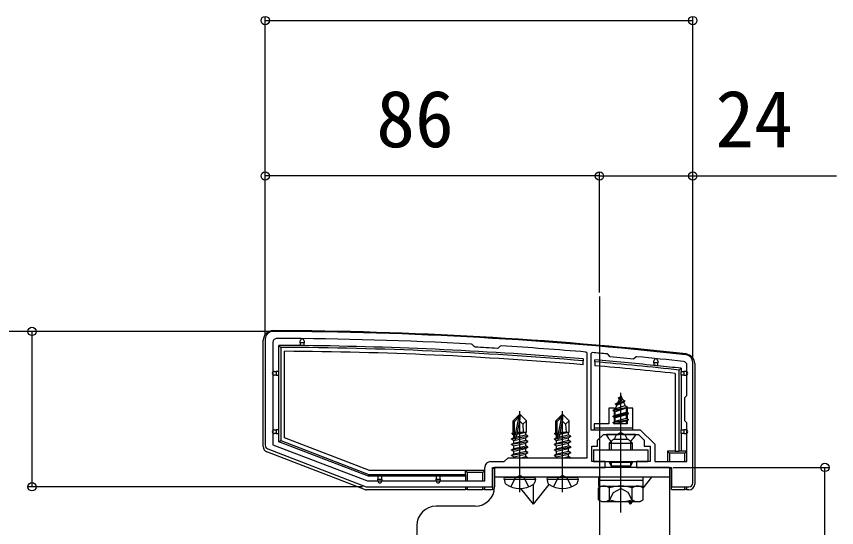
# Model space of a CAD drawing. Units: millimetres, scale not verified. Extents: x -875 to 875, y -1304 to 1296.
# Drawn here: x -762 to -551, y 820.8 to 952.4 of the extents above; entities that cross this region are included whole.
import ezdxf
from ezdxf.enums import TextEntityAlignment as Align

# ---------------------------------------------------------------- set-up
doc = ezdxf.new("R2010")
doc.units = ezdxf.units.MM
doc.header["$LTSCALE"] = 8
for name, color, linetype in [('0-3_YKK_11', 7, 'Continuous'), ('0-4_YKK_12', 2, 'Continuous'), ('0-5_YKK_13', 4, 'Continuous'), ('0-6_YKK_D', 6, 'Continuous')]:
    doc.layers.add(name, color=color, linetype=linetype)
doc.styles.add('ＭＳ ゴシック', font='')
doc.styles.get('ＭＳ ゴシック').set_extended_font_data('MS Gothic')

msp = doc.modelspace()

# ---------------------------------------------------------------- linework, layer by layer
at = {"layer": '0-3_YKK_11'}
for p, q in [((-698, 869.3), (-698, 841.987)), ((-613.874, 865.842), (-614.2, 865.543)), ((-588, 832.3), (-588, 863.3)), ((-697.359, 841.053), (-672, 831.3))]:
    msp.add_line(p, q, dxfattribs=at)
for points in [[(-696, 868.496), (-696, 842.138), (-671.721, 832.8)], [(-644.015, 867.271), (-644.223, 867.371), (-644.713, 867.922), (-644.921, 868.022)], [(-637.289, 867.576), (-637.507, 867.501), (-638.057, 867.011), (-638.275, 866.936)], [(-640, 837.8), (-636.5, 837.8), (-635.5, 838.8), (-615.2, 838.8), (-615.2, 865.679), (-615.475, 865.978)], [(-614.2, 865.543), (-614.2, 846), (-606.5, 846), (-601.503, 846), (-597.8, 842.297), (-597.8, 837.8), (-589.5, 837.8), (-589.5, 847.8), (-590, 848.3), (-590, 854.3), (-589.5, 854.8), (-589.5, 862.55)], [(-602.369, 864.786), (-602.59, 864.718), (-603.244, 864.175), (-609.218, 864.729), (-609.768, 865.392), (-609.972, 865.499)], [(-672, 831.3), (-639.5, 831.3), (-639.5, 836.3), (-610.5, 836.3), (-610.5, 837.8), (-614, 837.8), (-614, 841.8), (-612.5, 841.8), (-612.5, 843.3), (-611, 844.8), (-606.958, 844.8), (-606.775, 844.92), (-606.225, 844.92), (-606.042, 844.8), (-602, 844.8), (-600.5, 843.3), (-600.5, 841.8), (-599, 841.8), (-599, 837.8), (-602.5, 837.8), (-602.5, 836.3), (-593.5, 836.3), (-593.5, 831.3), (-589, 831.3)], [(-671.721, 832.8), (-641.5, 832.8), (-641.5, 836.3)]]:
    msp.add_lwpolyline(points, dxfattribs=at)
for centre, radius, start, end in [((-696, 869.3), 2, 89.80939, 179.99999), ((-695, 868.496), 1, 89.75176, 180), ((-699.32, -128.691), 999.997, 83.71122, 89.80938), ((-699.32, -128.694), 998.2, 86.87597, 89.75176), ((-699.319, -128.677), 997.482, 86.49138, 86.82169), ((-699.322, -128.71), 998.215, 85.18167, 86.43713), ((-699.314, -128.619), 998.124, 84.86459, 85.08947), ((-590, 863.3), 2, 359.99999, 83.71124), ((-699.32, -128.69), 998.195, 83.73506, 84.42628), ((-590.5, 862.55), 1, 359.99999, 83.73507), ((-697, 841.987), 1, 180.00003, 248.9625), ((-640, 836.3), 1.5, 90.00001, 179.99999), ((-589, 832.3), 1, 270.00001, 359.99999)]:
    msp.add_arc(centre, radius, start, end, dxfattribs=at)
at = {"layer": '0-4_YKK_12'}
msp.add_line((-612, 880.3), (-612, 374.3), dxfattribs=at)
at = {"layer": '0-5_YKK_13'}
for p, q in [((-698.5, 841.687), (-698.5, 869)), ((-689, 868.352), (-689, 868.852)), ((-688, 868.352), (-689, 868.352)), ((-689, 868.352), (-689, 867.652)), ((-688, 868.852), (-688, 868.352)), ((-688, 867.641), (-688, 868.352)), ((-693, 843.898), (-693, 866.185)), ((-616.2, 864.234), (-616.2, 863.732)), ((-616.2, 862.728), (-616.2, 863.732)), ((-613.2, 863.476), (-613.2, 863.978)), ((-613.2, 863.476), (-613.2, 862.472)), ((-598, 863.242), (-598, 862.542)), ((-597, 862.44), (-597, 863.242)), ((-695.7, 861), (-695.2, 861)), ((-695.2, 861), (-695.2, 860)), ((-694.5, 861), (-695.2, 861)), ((-591, 861.802), (-591.5, 861.354)), ((-591.5, 840.5), (-591.5, 861.354)), ((-591, 861.802), (-591, 861)), ((-591, 860), (-591, 861)), ((-591, 861), (-590.3, 861)), ((-589.8, 861), (-590.3, 861)), ((-587.5, 863), (-587.5, 832)), ((-695.2, 860), (-695.7, 860)), ((-695.2, 860), (-694.5, 860)), ((-592.5, 860.456), (-592.5, 840.5)), ((-591, 860), (-591, 846)), ((-590.3, 860), (-589.8, 860)), ((-606.5, 854.8), (-607.247, 852.997)), ((-606.5, 841.3), (-606.5, 855.454)), ((-606.5, 854.8), (-606.076, 853.776)), ((-607.9, 852.52), (-605.45, 853.315)), ((-607.9, 852.62), (-607.247, 852.997)), ((-607.9, 852.52), (-607.532, 852.308)), ((-607.532, 852.308), (-605.801, 853.112)), ((-607.247, 852.997), (-606.076, 853.776)), ((-607.1, 854.11), (-606.846, 853.964)), ((-606.076, 853.776), (-605.45, 853.415)), ((-605.801, 853.112), (-605.45, 853.315)), ((-605.801, 853.112), (-605.43, 852.218)), ((-605.45, 853.315), (-605.45, 853.415)), ((-632.5, 829.9), (-632.5, 850.8)), ((-621.5, 829.9), (-621.5, 850.8)), ((-608.1, 851.5), (-609.6, 851.5)), ((-609.6, 851.5), (-609.6, 847.5)), ((-608.5, 851.03), (-604.75, 851.825)), ((-608.5, 850.93), (-604.75, 851.725)), ((-608.5, 851.03), (-607.924, 851.363)), ((-608.5, 850.93), (-608.5, 851.03)), ((-608.5, 850.93), (-607.975, 850.627)), ((-608.1, 847.5), (-608.1, 851.5)), ((-605.134, 851.503), (-607.975, 850.627)), ((-607.975, 849.743), (-607.975, 850.627)), ((-607.975, 849.743), (-605.025, 850.538)), ((-607.532, 852.308), (-607.924, 851.363)), ((-607.924, 851.363), (-605.43, 852.218)), ((-605.43, 852.218), (-604.75, 851.825)), ((-605.134, 851.503), (-604.75, 851.725)), ((-605.134, 851.503), (-605.025, 851.239)), ((-605.025, 850.538), (-605.025, 851.239)), ((-605.025, 850.538), (-604.5, 850.235)), ((-604.9, 851.5), (-604.9, 847.5)), ((-603.4, 851.5), (-604.9, 851.5)), ((-604.75, 851.725), (-604.75, 851.825)), ((-603.4, 846), (-603.4, 851.5)), ((-632.65, 849.8), (-634.2, 848.25)), ((-633.9, 848.126), (-632.65, 849.376)), ((-633.832, 843.677), (-632.65, 849.376)), ((-632.35, 849.8), (-632.65, 849.8)), ((-632.65, 849.376), (-632.65, 849.8)), ((-632.5, 848.178), (-632.5, 849.8)), ((-632.5, 848.178), (-632.35, 849.8)), ((-632.35, 849.8), (-630.8, 848.25)), ((-621.65, 849.8), (-623.2, 848.25)), ((-622.9, 848.126), (-621.65, 849.376)), ((-622.832, 843.677), (-621.65, 849.376)), ((-621.35, 849.8), (-621.65, 849.8)), ((-621.65, 849.376), (-621.65, 849.8)), ((-621.5, 848.178), (-621.5, 849.8)), ((-621.5, 848.178), (-621.35, 849.8)), ((-621.35, 849.8), (-619.8, 848.25)), ((-604.5, 850.235), (-608.5, 849.44)), ((-608.5, 849.34), (-604.5, 850.135)), ((-608.5, 849.44), (-607.975, 849.743)), ((-608.5, 849.34), (-608.5, 849.44)), ((-608.5, 849.34), (-607.975, 849.037)), ((-608.5, 847.85), (-604.5, 848.645)), ((-604.5, 848.545), (-608.5, 847.75)), ((-605.025, 849.832), (-607.975, 849.037)), ((-607.975, 848.153), (-607.975, 849.037)), ((-607.975, 848.153), (-605.025, 848.948)), ((-605.025, 849.832), (-604.5, 850.135)), ((-605.025, 848.948), (-605.025, 849.832)), ((-605.025, 848.948), (-604.5, 848.645)), ((-604.5, 850.135), (-604.5, 850.235)), ((-634.2, 845.281), (-634.2, 848.25)), ((-634.2, 848.25), (-633.9, 848.126)), ((-633.9, 843.848), (-633.9, 848.126)), ((-633.41, 843.793), (-632.5, 848.178)), ((-631.757, 847.447), (-630.8, 848.25)), ((-630.8, 845.4), (-630.8, 848.25)), ((-623.2, 845.281), (-623.2, 848.25)), ((-623.2, 848.25), (-622.9, 848.126)), ((-622.9, 843.848), (-622.9, 848.126)), ((-622.41, 843.793), (-621.5, 848.178)), ((-620.757, 847.447), (-619.8, 848.25)), ((-619.8, 845.4), (-619.8, 848.25)), ((-613.4, 847.5), (-613.4, 846)), ((-609.6, 847.5), (-613.4, 847.5)), ((-613.4, 846.5), (-603.4, 846.5)), ((-608.5, 847.75), (-608.067, 847.5)), ((-604.9, 847.5), (-608.1, 847.5)), ((-605.025, 848.242), (-607.778, 847.5)), ((-605.025, 847.5), (-605.025, 848.242)), ((-695.7, 846), (-695.2, 846)), ((-695.2, 845), (-695.7, 845)), ((-695.2, 846), (-695.2, 845)), ((-694.5, 846), (-695.2, 846)), ((-695.2, 845), (-694.5, 845)), ((-634.5, 845.108), (-634.2, 845.281)), ((-634.5, 845.108), (-633.9, 845.224)), ((-634.5, 844.892), (-634.5, 845.108)), ((-634.5, 844.892), (-633.9, 844.991)), ((-634.5, 844.892), (-634.05, 844.632)), ((-634.2, 845.4), (-633.9, 845.4)), ((-634.05, 844.632), (-633.897, 844.667)), ((-634.05, 843.968), (-634.05, 844.632)), ((-630.4, 844.25), (-633.426, 843.746)), ((-633.398, 843.85), (-630.4, 844.35)), ((-633.34, 844.128), (-630.95, 844.668)), ((-633.195, 844.825), (-630.95, 845.332)), ((-633.135, 845.117), (-631.417, 845.4)), ((-633.08, 845.384), (-632.996, 845.4)), ((-633.076, 845.4), (-630.8, 845.4)), ((-630.8, 845.4), (-630.95, 845.332)), ((-630.95, 844.668), (-630.95, 845.332)), ((-630.4, 844.35), (-630.95, 844.668)), ((-630.4, 844.25), (-630.95, 843.932)), ((-630.4, 844.25), (-630.4, 844.35)), ((-623.5, 845.108), (-623.2, 845.281)), ((-623.5, 845.108), (-622.9, 845.224)), ((-623.5, 844.892), (-623.5, 845.108)), ((-623.5, 844.892), (-622.9, 844.991)), ((-623.5, 844.892), (-623.05, 844.632)), ((-623.2, 845.4), (-622.9, 845.4)), ((-623.05, 844.632), (-622.897, 844.667)), ((-623.05, 843.968), (-623.05, 844.632)), ((-619.4, 844.25), (-622.426, 843.746)), ((-622.398, 843.85), (-619.4, 844.35)), ((-622.34, 844.128), (-619.95, 844.668)), ((-622.195, 844.825), (-619.95, 845.332)), ((-622.135, 845.117), (-620.417, 845.4)), ((-622.08, 845.384), (-621.996, 845.4)), ((-622.076, 845.4), (-619.8, 845.4)), ((-619.8, 845.4), (-619.95, 845.332)), ((-619.95, 844.668), (-619.95, 845.332)), ((-619.4, 844.35), (-619.95, 844.668)), ((-619.4, 844.25), (-619.95, 843.932)), ((-619.4, 844.25), (-619.4, 844.35)), ((-613.4, 846), (-603.4, 846)), ((-602.904, 844.8), (-610.096, 844.8)), ((-608.218, 843.5), (-607.645, 844.649)), ((-606.5, 845.258), (-607.645, 844.649)), ((-606.5, 824.678), (-606.5, 846.089)), ((-606.5, 845.258), (-605.355, 844.649)), ((-604.782, 843.5), (-605.355, 844.649)), ((-591, 845), (-591, 846)), ((-591, 846), (-590.3, 846)), ((-589.8, 846), (-590.3, 846)), ((-590.3, 845), (-589.8, 845)), ((-634.6, 843.65), (-633.887, 843.769)), ((-633.832, 843.678), (-634.6, 843.55)), ((-634.6, 843.55), (-634.6, 843.65)), ((-634.6, 843.55), (-634.05, 843.232)), ((-634.6, 842.25), (-630.4, 842.95)), ((-630.4, 842.85), (-634.6, 842.15)), ((-634.6, 842.15), (-634.6, 842.25)), ((-634.6, 842.15), (-634.05, 841.832)), ((-634.05, 843.232), (-630.95, 843.932)), ((-634.05, 842.568), (-634.05, 843.232)), ((-634.05, 841.832), (-630.95, 842.532)), ((-630.95, 843.268), (-630.95, 843.932)), ((-630.4, 842.95), (-630.95, 843.268)), ((-630.4, 842.85), (-630.95, 842.532)), ((-630.95, 841.868), (-630.95, 842.532)), ((-630.4, 842.85), (-630.4, 842.95)), ((-623.6, 843.65), (-622.887, 843.769)), ((-622.832, 843.678), (-623.6, 843.55)), ((-623.6, 843.55), (-623.6, 843.65)), ((-623.6, 843.55), (-623.05, 843.232)), ((-623.6, 842.25), (-619.4, 842.95)), ((-619.4, 842.85), (-623.6, 842.15)), ((-623.6, 842.15), (-623.6, 842.25)), ((-623.6, 842.15), (-623.05, 841.832)), ((-623.05, 843.232), (-619.95, 843.932)), ((-623.05, 842.568), (-623.05, 843.232)), ((-623.05, 841.832), (-619.95, 842.532)), ((-619.95, 843.268), (-619.95, 843.932)), ((-619.4, 842.95), (-619.95, 843.268)), ((-619.4, 842.85), (-619.95, 842.532)), ((-619.95, 841.868), (-619.95, 842.532)), ((-619.4, 842.85), (-619.4, 842.95)), ((-609.5, 842.5), (-608.5, 843.5)), ((-609.5, 842.5), (-603.5, 842.5)), ((-609.5, 842.5), (-609.5, 840.8)), ((-608.96, 843.04), (-608.96, 840.8)), ((-604.5, 843.5), (-608.5, 843.5)), ((-603.5, 842.5), (-604.5, 843.5)), ((-604.04, 843.04), (-604.04, 840.8)), ((-603.5, 840.8), (-603.5, 842.5)), ((-672.231, 830.553), (-697.538, 840.287)), ((-634.6, 840.85), (-630.4, 841.55)), ((-630.4, 841.45), (-634.6, 840.75)), ((-634.6, 840.75), (-634.6, 840.85)), ((-634.6, 840.75), (-634.05, 840.432)), ((-634.6, 839.45), (-630.4, 840.15)), ((-630.4, 840.05), (-634.6, 839.35)), ((-634.05, 841.168), (-634.05, 841.832)), ((-634.05, 840.432), (-630.95, 841.132)), ((-634.05, 839.768), (-634.05, 840.432)), ((-630.4, 841.55), (-630.95, 841.868)), ((-630.4, 841.45), (-630.95, 841.132)), ((-630.95, 840.468), (-630.95, 841.132)), ((-630.4, 840.15), (-630.95, 840.468)), ((-630.4, 840.05), (-630.95, 839.732)), ((-630.4, 841.45), (-630.4, 841.55)), ((-630.4, 840.05), (-630.4, 840.15)), ((-623.6, 840.85), (-619.4, 841.55)), ((-619.4, 841.45), (-623.6, 840.75)), ((-623.6, 840.75), (-623.6, 840.85)), ((-623.6, 840.75), (-623.05, 840.432)), ((-623.6, 839.45), (-619.4, 840.15)), ((-619.4, 840.05), (-623.6, 839.35)), ((-623.05, 841.168), (-623.05, 841.832)), ((-623.05, 840.432), (-619.95, 841.132)), ((-623.05, 839.768), (-623.05, 840.432)), ((-619.4, 841.55), (-619.95, 841.868)), ((-619.4, 841.45), (-619.95, 841.132)), ((-619.95, 840.468), (-619.95, 841.132)), ((-619.4, 840.15), (-619.95, 840.468)), ((-619.4, 840.05), (-619.95, 839.732)), ((-619.4, 841.45), (-619.4, 841.55)), ((-619.4, 840.05), (-619.4, 840.15)), ((-613.5, 840.8), (-599.5, 840.8)), ((-594.5, 840.5), (-594.5, 837.8)), ((-592.5, 840.5), (-594.5, 840.5)), ((-594, 840), (-594, 837.8)), ((-592.5, 840.5), (-591.5, 840.5)), ((-589.5, 840.5), (-591, 840.5)), ((-590, 840), (-589.5, 840.5)), ((-590, 837.8), (-590, 840)), ((-589.5, 838.1), (-589.5, 840.5)), ((-634.6, 839.35), (-634.6, 839.45)), ((-634.6, 839.35), (-634.05, 839.032)), ((-634.05, 839.032), (-630.95, 839.732)), ((-634.05, 838.8), (-634.05, 839.032)), ((-632.135, 838.8), (-630.95, 839.068)), ((-630.95, 839.068), (-630.95, 839.732)), ((-630.487, 838.8), (-630.95, 839.068)), ((-623.6, 839.35), (-623.6, 839.45)), ((-623.6, 839.35), (-623.05, 839.032)), ((-623.05, 839.032), (-619.95, 839.732)), ((-623.05, 838.8), (-623.05, 839.032)), ((-621.135, 838.8), (-619.95, 839.068)), ((-619.95, 839.068), (-619.95, 839.732)), ((-619.487, 838.8), (-619.95, 839.068)), ((-609.5, 837.8), (-609.5, 837.6)), ((-603.5, 837.6), (-603.5, 837.8)), ((-639.5, 836), (-639.5, 830.5)), ((-639, 836), (-639.5, 836)), ((-594, 836.3), (-639, 836.3)), ((-639, 836.3), (-639, 831.3)), ((-609.5, 837.6), (-603.5, 837.6)), ((-603.5, 837.6), (-604.04, 836.664)), ((-594, 836.3), (-594, 836)), ((-594, 836.3), (-594, 751.3)), ((-593.5, 836), (-594, 836)), ((-593.5, 830.592), (-593.5, 836)), ((-669, 834), (-669, 833.3)), ((-668, 833.3), (-668, 834)), ((-654, 834), (-654, 833.3)), ((-653, 833.3), (-653, 834)), ((-646.5, 834.5), (-646.5, 835.5)), ((-641.5, 835.5), (-646.5, 835.5)), ((-646.5, 834), (-646.5, 832.8)), ((-642, 835), (-646, 835)), ((-641.5, 835.5), (-642, 835)), ((-642, 832.8), (-642, 835)), ((-641.5, 833.1), (-641.5, 835.5)), ((-594, 833.8), (-639, 833.8)), ((-636.5, 833.3), (-636.412, 833.8)), ((-636.412, 833.8), (-628.588, 833.8)), ((-628.5, 833.3), (-628.588, 833.8)), ((-625.5, 833.3), (-625.412, 833.8)), ((-625.412, 833.8), (-617.588, 833.8)), ((-617.5, 833.3), (-617.588, 833.8)), ((-600.75, 833.8), (-612.25, 833.8)), ((-600.727, 830.966), (-598.5, 833.8)), ((-636.5, 833.3), (-636.359, 832.498)), ((-636.5, 833.3), (-628.5, 833.3)), ((-629, 826.8), (-629, 831.925)), ((-629, 826.8), (-624.983, 831.913)), ((-628.5, 833.3), (-628.641, 832.498)), ((-625.5, 833.3), (-625.359, 832.498)), ((-625.5, 833.3), (-617.5, 833.3)), ((-617.5, 833.3), (-617.641, 832.498)), ((-611.5, 831.5), (-612.274, 831.053)), ((-612.25, 833), (-612.25, 831.5)), ((-612.25, 831.5), (-600.75, 831.5)), ((-611.5, 831.5), (-601.5, 831.5)), ((-601.5, 831.5), (-600.727, 831.053)), ((-600.75, 831.5), (-600.75, 833)), ((-646.5, 830.5), (-671.944, 830.5)), ((-646.5, 831.3), (-646.5, 830.5)), ((-646, 831.3), (-646, 830.592)), ((-646, 830.592), (-642, 830.592)), ((-642, 830.592), (-642, 831.3)), ((-641.5, 830.5), (-641.5, 831.3)), ((-639.5, 830.5), (-641.5, 830.5)), ((-629, 826.8), (-632.226, 830.906)), ((-612.273, 827.946), (-612.273, 831.053)), ((-609.387, 827.946), (-609.387, 831.053)), ((-603.613, 827.946), (-603.613, 831.053)), ((-600.727, 827.946), (-600.727, 831.053)), ((-593.5, 830.592), (-590, 830.592)), ((-590, 830.592), (-590, 831.3)), ((-589.5, 830.5), (-589.5, 831.3)), ((-589, 830.5), (-589.5, 830.5)), ((-611.5, 827.5), (-612.274, 827.946)), ((-611.5, 827.5), (-601.5, 827.5)), ((-604, 826.8), (-604.55, 827.5)), ((-604, 826.8), (-604, 827.5)), ((-604, 826.8), (-603.45, 827.5)), ((-601.5, 827.5), (-600.727, 827.946)), ((-644, 826.3), (-654, 826.3)), ((-659, 821.3), (-659, 751.3))]:
    msp.add_line(p, q, dxfattribs=at)
for points in [[(-694.5, 842.868), (-694.5, 845), (-694.5, 846), (-694.5, 860), (-694.5, 861), (-694.5, 867.694), (-694, 867.191), (-694, 843.212)], [(-597, 863.742), (-597, 863.242), (-598, 863.242), (-598, 863.742)], [(-590.3, 861), (-590.3, 860), (-591, 860)], [(-607.9, 852.52), (-607.9, 852.62), (-605.45, 853.415)], [(-607.1, 854.11), (-607.1, 854.21), (-606.633, 854.48)], [(-605.025, 848.242), (-604.5, 848.545), (-604.5, 848.645)], [(-632.5, 848.178), (-631.757, 847.447), (-631.6, 845.4)], [(-621.5, 848.178), (-620.757, 847.447), (-620.6, 845.4)], [(-608.5, 847.75), (-608.5, 847.85), (-607.975, 848.153)], [(-591, 845), (-591, 840.5), (-591.5, 840.5)], [(-590.3, 846), (-590.3, 845), (-591, 845)], [(-671.443, 834), (-694.5, 842.868), (-694, 843.212), (-671.35, 834.5)], [(-646.5, 835.5), (-671.164, 835.5), (-693, 843.898)], [(-634.6, 843.65), (-634.05, 843.968), (-633.9, 844.001)], [(-634.6, 842.25), (-634.05, 842.568), (-630.95, 843.268)], [(-623.6, 843.65), (-623.05, 843.968), (-622.9, 844.001)], [(-623.6, 842.25), (-623.05, 842.568), (-619.95, 843.268)], [(-634.6, 840.85), (-634.05, 841.168), (-630.95, 841.868)], [(-634.6, 839.45), (-634.05, 839.768), (-630.95, 840.468)], [(-623.6, 840.85), (-623.05, 841.168), (-619.95, 841.868)], [(-623.6, 839.45), (-623.05, 839.768), (-619.95, 840.468)], [(-613.5, 840.8), (-613.5, 837.8), (-599.5, 837.8), (-599.5, 840.8)], [(-590, 840), (-594, 840), (-594.5, 840.5)], [(-608.96, 837.8), (-608.96, 836.664), (-608.96, 836.3)], [(-604.04, 837.8), (-604.04, 836.664), (-604.04, 836.3)], [(-609.5, 837.6), (-608.96, 836.664), (-604.04, 836.664)], [(-646.5, 835.5), (-646, 835), (-646, 832.8)], [(-634.8, 831.321), (-633.645, 833.637), (-632.5, 834.246)], [(-630.2, 831.321), (-631.355, 833.637), (-632.5, 834.246)], [(-623.8, 831.321), (-622.645, 833.637), (-621.5, 834.246)], [(-619.2, 831.321), (-620.355, 833.637), (-621.5, 834.246)], [(-612.25, 833.8), (-612.25, 833), (-600.75, 833), (-600.75, 833.8)], [(-669, 832.8), (-669, 833.3), (-668, 833.3), (-668, 832.8)], [(-654, 832.8), (-654, 833.3), (-653, 833.3), (-653, 832.8)], [(-609.55, 827.497), (-608.4, 829.855), (-606.5, 830.865)], [(-603.45, 827.497), (-604.6, 829.855), (-606.5, 830.865)]]:
    msp.add_lwpolyline(points, dxfattribs=at)
msp.add_lwpolyline([(-646.5, 834), (-653, 834), (-654, 834), (-668, 834), (-669, 834), (-671.443, 834), (-671.35, 834.5), (-646.5, 834.5)], close=True, dxfattribs=at)
for centre, radius, start, end in [((-696, 869), 2.5, 89.80937, 180), ((-699.32, -128.994), 1000.5, 83.71123, 89.80937), ((-699.32, -128.994), 996.7, 89.40671, 89.72289), ((-688.5, 868.852), 0.5, 90, 180), ((-699.32, -128.994), 996.7, 89.34922, 89.40671), ((-688.5, 868.852), 0.5, 0, 90), ((-699.32, -128.994), 996.7, 85.21623, 89.34922), ((-699.32, -128.994), 996.2, 85.21382, 89.694), ((-699.32, -128.994), 995.2, 85.209, 89.63612), ((-590, 863), 2.5, 0, 83.71123), ((-699.32, -128.994), 996.2, 83.78661, 85.04065), ((-699.32, -128.994), 996.7, 84.16547, 85.04314), ((-597.5, 863.742), 0.5, 90, 180), ((-597.5, 863.742), 0.5, 0, 90), ((-695.7, 860.5), 0.5, 90, 180), ((-699.32, -128.994), 995.2, 83.83825, 85.03565), ((-699.32, -128.994), 996.7, 84.10768, 84.16547), ((-699.32, -128.994), 996.7, 83.76082, 84.10768), ((-589.8, 860.5), 0.5, 0, 90), ((-695.7, 860.5), 0.5, 180, 270), ((-589.8, 860.5), 0.5, 270, 0), ((-695.7, 845.5), 0.5, 90, 180), ((-695.7, 845.5), 0.5, 180, 270), ((-610.096, 844.646), 0.154, 90, 207.28096), ((-606.5, 846.5), 4.2, 207.28096, 234.69714), ((-606.5, 846.5), 4.2, 305.30286, 332.71904), ((-602.904, 844.646), 0.154, 332.71904, 90), ((-589.8, 845.5), 0.5, 0, 90), ((-589.8, 845.5), 0.5, 270, 0), ((-633.652, 843.848), 0.248, 180, 347.19096), ((-622.652, 843.848), 0.248, 180, 347.19096), ((-697, 841.687), 1.5, 180, 248.96249), ((-668.5, 832.8), 0.5, 180, 270), ((-668.5, 832.8), 0.5, 270, 0), ((-653.5, 832.8), 0.5, 180, 270), ((-653.5, 832.8), 0.5, 270, 0), ((-635.472, 832.654), 0.9, 190, 237.94412), ((-632.5, 837.4), 6.5, 237.94412, 302.05588), ((-629.528, 832.654), 0.9, 302.05588, 350), ((-624.472, 832.654), 0.9, 190, 237.94412), ((-621.5, 837.4), 6.5, 237.94412, 302.05588), ((-618.528, 832.654), 0.9, 302.05588, 350), ((-610.83, 828.944), 2.556, 55.61708, 124.38292), ((-606.5, 821.946), 9.554, 72.41276, 107.58724), ((-602.17, 828.944), 2.556, 55.61708, 124.38292), ((-589, 832), 1.5, 270, 0), ((-671.944, 831.3), 0.8, 248.96249, 270), ((-644, 831.3), 5, 270, 0), ((-610.83, 830.055), 2.556, 235.61708, 304.38292), ((-606.5, 837.053), 9.554, 252.41276, 287.58724), ((-602.17, 830.055), 2.556, 235.61708, 304.38292), ((-654, 821.3), 5, 90, 180)]:
    msp.add_arc(centre, radius, start, end, dxfattribs=at)
for centre, start_param, end_param in [((-646, 830.561), 1.5707963, 3.1415927), ((-642, 830.561), 6.2831853, 7.8539816), ((-590, 830.561), 6.2831853, 7.8539816)]:
    msp.add_ellipse(centre, major_axis=(0.5, 0), ratio=0.061163, start_param=start_param, end_param=end_param, dxfattribs=at)
at = {"layer": '0-6_YKK_D'}
for p, q in [((-698, 870.3), (-698, 952.3)), ((-588, 864.3), (-588, 952.3)), ((-698, 951.3), (-588, 951.3)), ((-698, 870.3), (-698, 912.3)), ((-612, 881.3), (-612, 912.3)), ((-612, 881.3), (-612, 912.3)), ((-588, 864.3), (-588, 912.3)), ((-612, 911.3), (-698, 911.3)), ((-696.993, 871.3), (-799, 871.3)), ((-696.993, 871.3), (-759, 871.3)), ((-758, 871.3), (-758, 831.3)), ((-593, 836.3), (-553, 836.3)), ((-554, 746.3), (-554, 836.3)), ((-672.944, 831.3), (-759, 831.3))]:
    msp.add_line(p, q, dxfattribs=at)
msp.add_lwpolyline([(-612, 911.3), (-588, 911.3), (-550.995, 911.3)], dxfattribs=at)
for centre in [(-698, 951.3), (-588, 951.3), (-698, 911.3), (-612, 911.3), (-612, 911.3), (-588, 911.3), (-758, 871.3), (-554, 836.3), (-758, 831.3)]:
    msp.add_circle(centre, 1.075, dxfattribs=at)

# ---------------------------------------------------------------- texts
at = {"layer": '0-6_YKK_D', "style": 'ＭＳ ゴシック'}
for s, p in [('86', (-669.432, 914.3)), ('24', (-582.177, 914.3))]:
    msp.add_text(s, height=14.66, dxfattribs=at).set_placement(p, align=Align.BOTTOM_LEFT)

doc.saveas('drawing.dxf')
